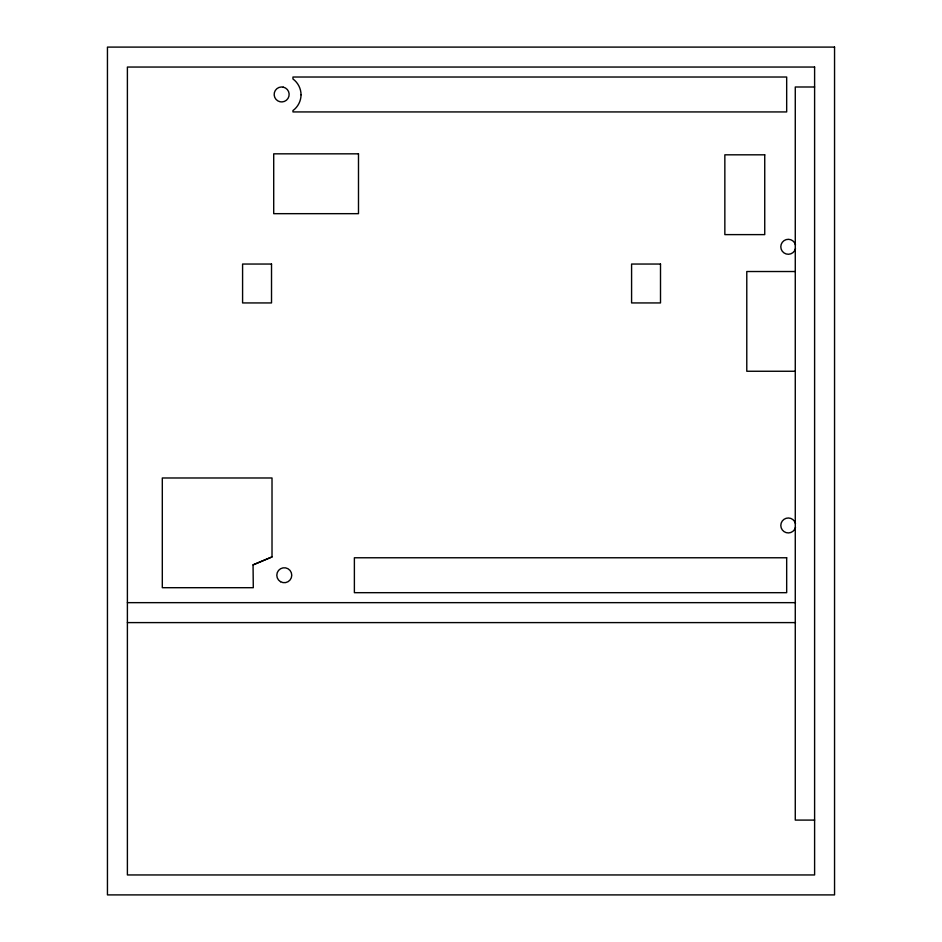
<?xml version="1.0" encoding="UTF-8"?>
<svg xmlns="http://www.w3.org/2000/svg" width="942" height="942" viewBox="0 0 942 942"><rect width="100%" height="100%" fill="white"/><g stroke="black" fill="none" stroke-linecap="round" stroke-linejoin="round"><path stroke-width="1.41" d="M253.057 564.882L272.014 556.922L272.014 477.983L162.307 477.983L162.307 587.702L253.292 587.702L253.057 564.882L272.014 556.922M814.606 86.994L795.272 86.994L795.272 820.093L814.606 820.093M794.954 271.52L746.782 271.52L746.782 371.254L794.954 371.254M127.394 602.656L795.484 602.656M127.394 622.603L795.484 622.603M795.507 527.39A7.477 7.477 0 0 1 783.991 531.582A7.477 7.477 0 0 1 783.991 519.336A7.477 7.477 0 0 1 795.507 523.528M795.507 248.723A7.477 7.477 0 0 1 783.991 252.915A7.477 7.477 0 0 1 783.991 240.657A7.477 7.477 0 0 1 795.507 244.849M301.04 94.777C301.04 100.935 297.955 106.952 292.962 110.555L292.962 111.933L786.676 111.933L786.676 77.02L292.962 77.02L292.962 78.998C297.955 82.602 301.04 88.619 301.04 94.777M834.553 47.1L107.447 47.1L107.447 894.9L834.553 894.9L834.553 47.1M814.606 67.047L127.394 67.047L127.394 874.953L814.606 874.953L814.606 67.047M358.49 153.829L273.71 153.829L273.71 213.669L358.49 213.669L358.49 153.829M764.739 154.818L724.845 154.818L724.845 234.617L764.739 234.617L764.739 154.818M271.52 264.043L242.589 264.043L242.589 302.935L271.52 302.935L271.52 264.043M660.507 264.043L631.587 264.043L631.587 302.935L660.507 302.935L660.507 264.043M786.676 557.77L354.38 557.77L354.38 592.683L786.676 592.683L786.676 557.77M283.201 87.135L281.246 86.982A7.477 7.477 0 0 0 280.068 101.76L282.023 101.924A7.477 7.477 0 0 0 283.201 87.135M280.539 581.709A7.477 7.477 0 0 0 291.761 575.232A7.477 7.477 0 0 0 280.539 568.756A7.477 7.477 0 0 0 280.539 581.709"/></g></svg>
